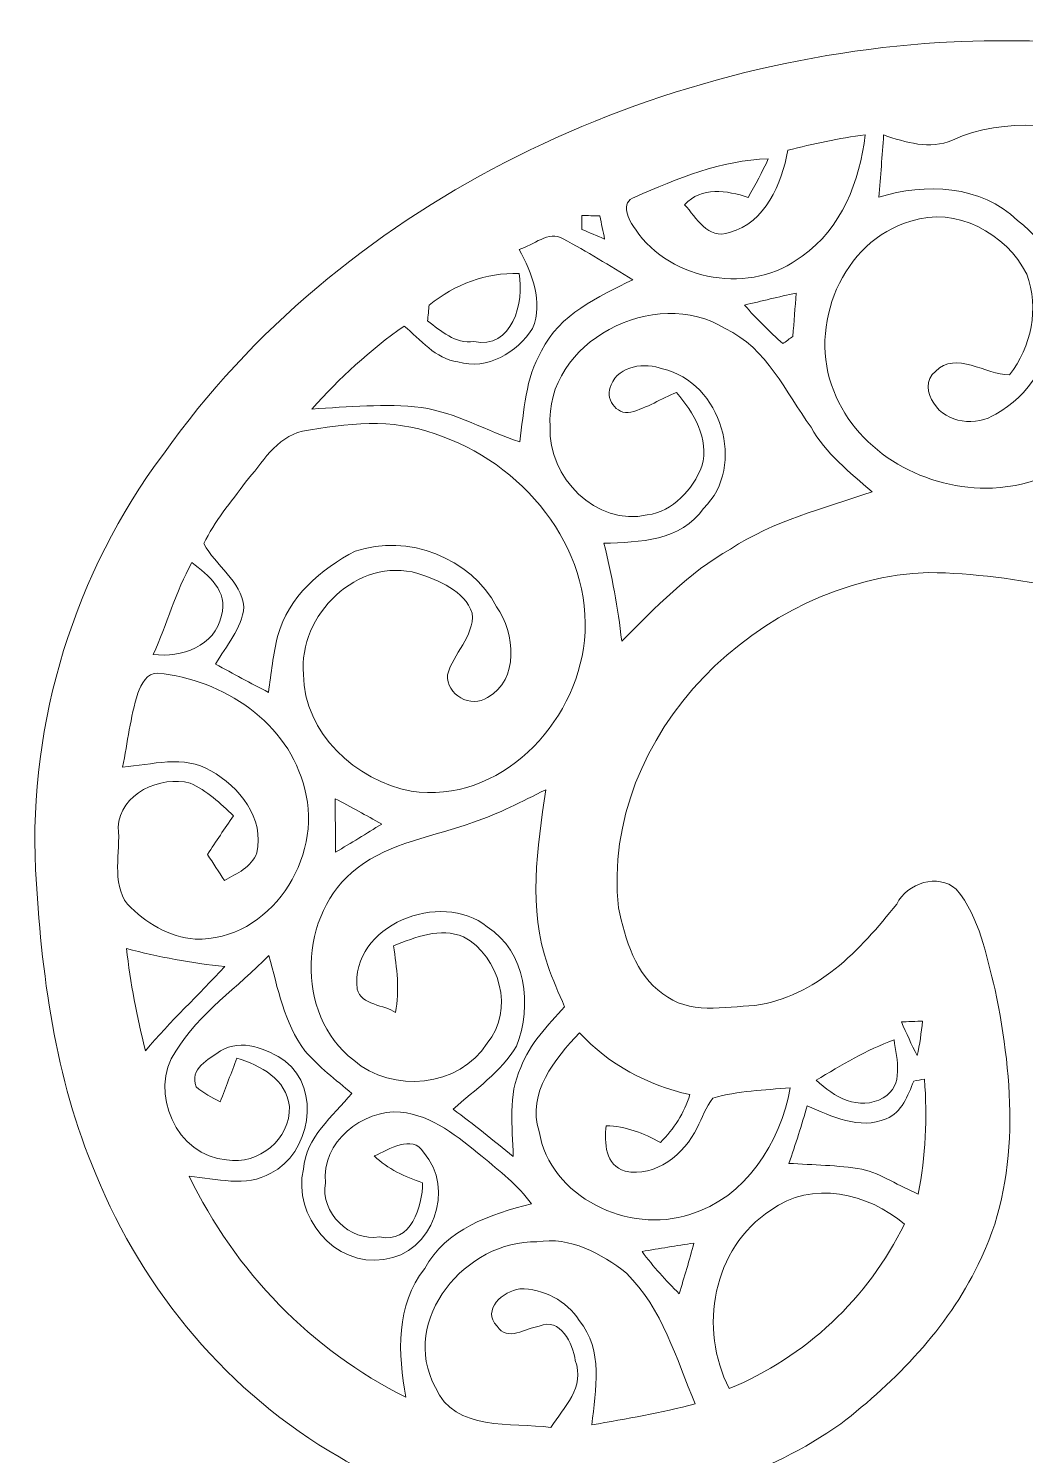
# Model space of a CAD drawing. Header units: centimetres. Extents: x -16.2 to 16.3, y -12.2 to 12.2.
# Drawn here: x -16.21 to -8.39, y 1.02 to 12.21 of the extents above; entities that cross this region are included whole.
import ezdxf

# ---------------------------------------------------------------- set-up
doc = ezdxf.new("R2010")
doc.units = ezdxf.units.CM
doc.header["$MEASUREMENT"] = 0
doc.layers.add('Layer 1', color=7, linetype='Continuous')

msp = doc.modelspace()

# ---------------------------------------------------------------- linework, layer by layer
at = {"layer": 'Layer 1', "color": 251, "lineweight": 9}
for points, knots in [([(-9.06954, 12.09883), (-7.18008, 12.20854), (-5.23027, 11.69878), (-3.72391, 10.52932), (-3.72391, 10.52932), (-2.61266, 9.69359), (-1.8115, 8.49062), (-1.34513, 7.18992), (-1.34513, 7.18992), (-1.04492, 6.40252), (-0.92109, 5.56362), (-0.84948, 4.72788), (-0.84948, 4.72788), (-0.77222, 3.63286), (-0.87982, 2.50996), (-1.27599, 1.47985), (-1.27599, 1.47985), (-1.75612, 0.29664), (-2.53646, -0.74829), (-3.4498, -1.63271), (-3.4498, -1.63271), (-4.95228, -3.09991), (-6.82624, -4.09756), (-8.44126, -5.42577), (-8.44126, -5.42577), (-9.22971, -6.08194), (-10.07744, -6.74163), (-10.54205, -7.68108), (-10.54205, -7.68108), (-10.36072, -7.79714), (-10.12083, -7.75869), (-9.91834, -7.79926), (-9.91834, -7.79926), (-8.32801, -7.89239), (-6.73346, -7.95519), (-5.14031, -7.90862), (-5.14031, -7.90862), (-4.59069, -7.85182), (-3.98461, -7.73999), (-3.59621, -7.30855), (-3.59621, -7.30855), (-3.29987, -6.99352), (-3.24978, -6.54267), (-3.12983, -6.14579), (-3.12983, -6.14579), (-3.0688, -5.95706), (-2.83844, -5.90379), (-2.67052, -5.98598), (-2.67052, -5.98598), (-2.12971, -6.2488), (-1.627, -6.59523), (-1.19696, -7.0168), (-1.19696, -7.0168), (-0.89252, -7.35723), (-0.72001, -7.80208), (-0.67203, -8.25364), (-0.67203, -8.25364), (-0.56867, -8.96765), (-0.64205, -9.73777), (-1.04104, -10.35584), (-1.04104, -10.35584), (-1.45978, -11.0494), (-2.20697, -11.45439), (-2.96191, -11.67982), (-2.96191, -11.67982), (-3.99485, -11.95004), (-5.07364, -11.94828), (-6.13338, -11.91935), (-6.13338, -11.91935), (-6.5539, -11.9063), (-6.97546, -11.92182), (-7.39386, -11.87984), (-7.39386, -11.87984), (-8.94573, -11.73344), (-10.50642, -11.70522), (-12.06358, -11.75143), (-12.06358, -11.75143), (-13.17589, -11.77718), (-14.2882, -11.83116), (-15.4005, -11.79623), (-15.4005, -11.79623), (-15.55326, -11.78741), (-15.68096, -11.69005), (-15.78256, -11.58351), (-15.78256, -11.58351), (-16.04431, -11.3348), (-16.11946, -10.95451), (-16.12617, -10.60702), (-16.12617, -10.60702), (-16.10782, -9.78222), (-15.98541, -8.9532), (-15.7046, -8.17532), (-15.7046, -8.17532), (-15.37369, -7.28809), (-14.83288, -6.49504), (-14.24375, -5.76091), (-14.24375, -5.76091), (-13.13708, -4.4387), (-11.77995, -3.35603), (-10.38718, -2.35167), (-10.38718, -2.35167), (-9.63611, -1.80557), (-8.91539, -1.21854), (-8.2317, -0.5906), (-8.2317, -0.5906), (-7.48805, 0.04652), (-6.85058, 0.8004), (-6.30836, 1.61391), (-6.30836, 1.61391), (-5.66454, 2.54455), (-5.35339, 3.68754), (-5.37632, 4.81466), (-5.37632, 4.81466), (-5.34916, 5.25529), (-5.44829, 5.69979), (-5.66348, 6.08502), (-5.66348, 6.08502), (-5.96299, 6.69992), (-6.51756, 7.14653), (-7.1134, 7.45768), (-7.1134, 7.45768), (-7.74311, 7.77624), (-8.44796, 7.9297), (-9.1514, 7.94346), (-9.1514, 7.94346), (-10.47079, 7.89583), (-11.72668, 6.67769), (-11.58556, 5.31244), (-11.58556, 5.31244), (-11.52912, 5.06901), (-11.45574, 4.78926), (-11.23631, 4.64039), (-11.23631, 4.64039), (-11.03523, 4.47458), (-10.75301, 4.53667), (-10.51594, 4.54867), (-10.51594, 4.54867), (-10.0351, 4.61287), (-9.68621, 4.98258), (-9.40187, 5.34349), (-9.40187, 5.34349), (-9.31685, 5.50717), (-9.08049, 5.58796), (-8.93444, 5.45955), (-8.93444, 5.45955), (-8.74853, 5.23729), (-8.69878, 4.94307), (-8.62998, 4.67038), (-8.62998, 4.67038), (-8.48288, 3.96411), (-8.42609, 3.17813), (-8.76299, 2.51561), (-8.76299, 2.51561), (-9.0057, 2.01466), (-9.4054, 1.60544), (-9.84108, 1.26678), (-9.84108, 1.26678), (-10.4094, 0.86567), (-11.09873, 0.65894), (-11.787, 0.59897), (-11.787, 0.59897), (-12.46786, 0.54429), (-13.18506, 0.65012), (-13.77631, 1.00784), (-13.77631, 1.00784), (-14.64097, 1.50172), (-15.31019, 2.30676), (-15.6859, 3.22504), (-15.6859, 3.22504), (-16.00799, 3.97858), (-16.11417, 4.80302), (-16.15861, 5.61512), (-16.15861, 5.61512), (-16.21401, 6.77294), (-15.851, 7.94522), (-15.15532, 8.87232), (-15.15532, 8.87232), (-13.77208, 10.82001), (-11.42293, 11.94502), (-9.06954, 12.09883), (-9.06954, 12.09883), (-9.06954, 12.09883), (-9.06954, 12.09883), (-9.06954, 12.09883)], [0, 0, 0, 0, 0.0212766, 0.0212766, 0.0212766, 0.0212766, 0.04255319, 0.04255319, 0.04255319, 0.04255319, 0.06382979, 0.06382979, 0.06382979, 0.06382979, 0.08510638, 0.08510638, 0.08510638, 0.08510638, 0.10638298, 0.10638298, 0.10638298, 0.10638298, 0.12765957, 0.12765957, 0.12765957, 0.12765957, 0.14893617, 0.14893617, 0.14893617, 0.14893617, 0.17021277, 0.17021277, 0.17021277, 0.17021277, 0.19148936, 0.19148936, 0.19148936, 0.19148936, 0.21276596, 0.21276596, 0.21276596, 0.21276596, 0.23404255, 0.23404255, 0.23404255, 0.23404255, 0.25531915, 0.25531915, 0.25531915, 0.25531915, 0.27659574, 0.27659574, 0.27659574, 0.27659574, 0.29787234, 0.29787234, 0.29787234, 0.29787234, 0.31914894, 0.31914894, 0.31914894, 0.31914894, 0.34042553, 0.34042553, 0.34042553, 0.34042553, 0.36170213, 0.36170213, 0.36170213, 0.36170213, 0.38297872, 0.38297872, 0.38297872, 0.38297872, 0.40425532, 0.40425532, 0.40425532, 0.40425532, 0.42553191, 0.42553191, 0.42553191, 0.42553191, 0.44680851, 0.44680851, 0.44680851, 0.44680851, 0.46808511, 0.46808511, 0.46808511, 0.46808511, 0.4893617, 0.4893617, 0.4893617, 0.4893617, 0.5106383, 0.5106383, 0.5106383, 0.5106383, 0.53191489, 0.53191489, 0.53191489, 0.53191489, 0.55319149, 0.55319149, 0.55319149, 0.55319149, 0.57446809, 0.57446809, 0.57446809, 0.57446809, 0.59574468, 0.59574468, 0.59574468, 0.59574468, 0.61702128, 0.61702128, 0.61702128, 0.61702128, 0.63829787, 0.63829787, 0.63829787, 0.63829787, 0.65957447, 0.65957447, 0.65957447, 0.65957447, 0.68085106, 0.68085106, 0.68085106, 0.68085106, 0.70212766, 0.70212766, 0.70212766, 0.70212766, 0.72340426, 0.72340426, 0.72340426, 0.72340426, 0.74468085, 0.74468085, 0.74468085, 0.74468085, 0.76595745, 0.76595745, 0.76595745, 0.76595745, 0.78723404, 0.78723404, 0.78723404, 0.78723404, 0.80851064, 0.80851064, 0.80851064, 0.80851064, 0.82978723, 0.82978723, 0.82978723, 0.82978723, 0.85106383, 0.85106383, 0.85106383, 0.85106383, 0.87234043, 0.87234043, 0.87234043, 0.87234043, 0.89361702, 0.89361702, 0.89361702, 0.89361702, 0.91489362, 0.91489362, 0.91489362, 0.91489362, 0.93617021, 0.93617021, 0.93617021, 0.93617021, 0.95744681, 0.95744681, 0.95744681, 0.95744681, 1, 1, 1, 1]), ([(-8.96513, 11.3333), (-9.14081, 11.2571), (-9.33343, 11.31531), (-9.50418, 11.37422), (-9.50418, 11.37422), (-9.51582, 11.21124), (-9.52852, 11.04861), (-9.54157, 10.88562), (-9.54157, 10.88562), (-9.17891, 11.00063), (-8.73794, 10.98052), (-8.45289, 10.70324), (-8.45289, 10.70324), (-7.9389, 10.33423), (-8.10259, 9.4664), (-8.62505, 9.18523), (-8.62505, 9.18523), (-8.77604, 9.08787), (-9.01205, 9.1108), (-9.11048, 9.2706), (-9.11048, 9.2706), (-9.16551, 9.34398), (-9.17891, 9.45864), (-9.09812, 9.51966), (-9.09812, 9.51966), (-8.93691, 9.68583), (-8.70161, 9.49145), (-8.51746, 9.49286), (-8.51746, 9.49286), (-8.34424, 9.71475), (-8.28214, 10.01215), (-8.38093, 10.28273), (-8.38093, 10.28273), (-8.5418, 10.60023), (-8.93867, 10.82177), (-9.29039, 10.69689), (-9.29039, 10.69689), (-9.82838, 10.54837), (-10.10496, 9.86821), (-9.8947, 9.36655), (-9.8947, 9.36655), (-9.70561, 8.87514), (-9.16375, 8.58375), (-8.65045, 8.60527), (-8.65045, 8.60527), (-7.99958, 8.63278), (-7.47429, 9.17783), (-7.31519, 9.78531), (-7.31519, 9.78531), (-7.13915, 10.33282), (-7.33495, 10.91596), (-7.63128, 11.38375), (-7.63128, 11.38375), (-8.07048, 11.4289), (-8.54885, 11.52909), (-8.96513, 11.3333), (-8.96513, 11.3333), (-8.96513, 11.3333), (-8.96513, 11.3333), (-8.96513, 11.3333)], [0, 0, 0, 0, 0.0625, 0.0625, 0.0625, 0.0625, 0.125, 0.125, 0.125, 0.125, 0.1875, 0.1875, 0.1875, 0.1875, 0.25, 0.25, 0.25, 0.25, 0.3125, 0.3125, 0.3125, 0.3125, 0.375, 0.375, 0.375, 0.375, 0.4375, 0.4375, 0.4375, 0.4375, 0.5, 0.5, 0.5, 0.5, 0.5625, 0.5625, 0.5625, 0.5625, 0.625, 0.625, 0.625, 0.625, 0.6875, 0.6875, 0.6875, 0.6875, 0.75, 0.75, 0.75, 0.75, 0.8125, 0.8125, 0.8125, 0.8125, 0.875, 0.875, 0.875, 0.875, 1, 1, 1, 1]), ([(-10.25629, 11.25392), (-10.30251, 10.99075), (-10.43128, 10.68772), (-10.71315, 10.60905), (-10.71315, 10.60905), (-10.88953, 10.55048), (-10.97067, 10.72546), (-11.06628, 10.82671), (-11.06628, 10.82671), (-10.93116, 10.97417), (-10.73608, 10.93783), (-10.56639, 10.88492), (-10.56639, 10.88492), (-10.5103, 10.98405), (-10.45668, 11.08424), (-10.40905, 11.18725), (-10.40905, 11.18725), (-10.77665, 11.17631), (-11.12413, 11.03238), (-11.4561, 10.88739), (-11.4561, 10.88739), (-11.57428, 10.84752), (-11.50725, 10.70359), (-11.45221, 10.63409), (-11.45221, 10.63409), (-11.17035, 10.22028), (-10.54064, 10.11692), (-10.14482, 10.42419), (-10.14482, 10.42419), (-9.83543, 10.63833), (-9.69044, 11.01368), (-9.64917, 11.37493), (-9.64917, 11.37493), (-9.85412, 11.34812), (-10.05663, 11.30578), (-10.25629, 11.25392), (-10.25629, 11.25392), (-10.25629, 11.25392), (-10.25629, 11.25392), (-10.25629, 11.25392)], [0, 0, 0, 0, 0.09090909, 0.09090909, 0.09090909, 0.09090909, 0.18181818, 0.18181818, 0.18181818, 0.18181818, 0.27272727, 0.27272727, 0.27272727, 0.27272727, 0.36363636, 0.36363636, 0.36363636, 0.36363636, 0.45454545, 0.45454545, 0.45454545, 0.45454545, 0.54545455, 0.54545455, 0.54545455, 0.54545455, 0.63636364, 0.63636364, 0.63636364, 0.63636364, 0.72727273, 0.72727273, 0.72727273, 0.72727273, 0.81818182, 0.81818182, 0.81818182, 0.81818182, 1, 1, 1, 1]), ([(-11.87343, 10.74204), (-11.87308, 10.71523), (-11.87237, 10.6609), (-11.87202, 10.63374), (-11.87202, 10.63374), (-11.81275, 10.60799), (-11.75349, 10.58294), (-11.69387, 10.55789), (-11.69387, 10.55789), (-11.70586, 10.61857), (-11.71856, 10.6789), (-11.73126, 10.73957), (-11.73126, 10.73957), (-11.77889, 10.74063), (-11.82616, 10.74134), (-11.87343, 10.74204), (-11.87343, 10.74204), (-11.87343, 10.74204), (-11.87343, 10.74204), (-11.87343, 10.74204)], [0, 0, 0, 0, 0.16666667, 0.16666667, 0.16666667, 0.16666667, 0.33333333, 0.33333333, 0.33333333, 0.33333333, 0.5, 0.5, 0.5, 0.5, 0.66666667, 0.66666667, 0.66666667, 0.66666667, 1, 1, 1, 1]), ([(-12.36379, 10.47675), (-12.2636, 10.29119), (-12.17294, 10.06611), (-12.25866, 9.85763), (-12.25866, 9.85763), (-12.38002, 9.66748), (-12.61391, 9.52743), (-12.84533, 9.59375), (-12.84533, 9.59375), (-13.02172, 9.6188), (-13.13743, 9.77085), (-13.26761, 9.87561), (-13.26761, 9.87561), (-13.5329, 9.68794), (-13.7742, 9.4671), (-13.9908, 9.22475), (-13.9908, 9.22475), (-13.7047, 9.24273), (-13.41683, 9.26919), (-13.13038, 9.23745), (-13.13038, 9.23745), (-12.85803, 9.19547), (-12.6185, 9.05152), (-12.35921, 8.96792), (-12.35921, 8.96792), (-12.32605, 9.21028), (-12.31581, 9.46569), (-12.18811, 9.68159), (-12.18811, 9.68159), (-12.04982, 9.96628), (-11.74361, 10.10562), (-11.47232, 10.23897), (-11.47232, 10.23897), (-11.65259, 10.3494), (-11.83286, 10.45982), (-12.01913, 10.5593), (-12.01913, 10.5593), (-12.13343, 10.63162), (-12.25231, 10.50462), (-12.36379, 10.47675), (-12.36379, 10.47675), (-12.36379, 10.47675), (-12.36379, 10.47675), (-12.36379, 10.47675)], [0, 0, 0, 0, 0.08333333, 0.08333333, 0.08333333, 0.08333333, 0.16666667, 0.16666667, 0.16666667, 0.16666667, 0.25, 0.25, 0.25, 0.25, 0.33333333, 0.33333333, 0.33333333, 0.33333333, 0.41666667, 0.41666667, 0.41666667, 0.41666667, 0.5, 0.5, 0.5, 0.5, 0.58333333, 0.58333333, 0.58333333, 0.58333333, 0.66666667, 0.66666667, 0.66666667, 0.66666667, 0.75, 0.75, 0.75, 0.75, 0.83333333, 0.83333333, 0.83333333, 0.83333333, 1, 1, 1, 1]), ([(-13.07041, 10.04002), (-13.07358, 10.00932), (-13.07993, 9.94759), (-13.08311, 9.91654), (-13.08311, 9.91654), (-12.97445, 9.83823), (-12.86897, 9.73239), (-12.71904, 9.75462), (-12.71904, 9.75462), (-12.42165, 9.68653), (-12.31934, 10.06611), (-12.3652, 10.28767), (-12.3652, 10.28767), (-12.62626, 10.29401), (-12.86685, 10.20406), (-13.07041, 10.04002), (-13.07041, 10.04002), (-13.07041, 10.04002), (-13.07041, 10.04002), (-13.07041, 10.04002)], [0, 0, 0, 0, 0.16666667, 0.16666667, 0.16666667, 0.16666667, 0.33333333, 0.33333333, 0.33333333, 0.33333333, 0.5, 0.5, 0.5, 0.5, 0.66666667, 0.66666667, 0.66666667, 0.66666667, 1, 1, 1, 1]), ([(-12.12073, 9.08434), (-12.1419, 8.69311), (-11.75807, 8.30082), (-11.35873, 8.39466), (-11.35873, 8.39466), (-11.15694, 8.42182), (-11.00136, 8.59539), (-10.93046, 8.77637), (-10.93046, 8.77637), (-10.86978, 8.99509), (-10.99678, 9.1951), (-11.12836, 9.35492), (-11.12836, 9.35492), (-11.24937, 9.30659), (-11.36155, 9.23392), (-11.4882, 9.1997), (-11.4882, 9.1997), (-11.6025, 9.17253), (-11.69916, 9.3147), (-11.64166, 9.41418), (-11.64166, 9.41418), (-11.58168, 9.56835), (-11.37531, 9.59093), (-11.23843, 9.54012), (-11.23843, 9.54012), (-10.78194, 9.435), (-10.5745, 8.77848), (-10.9174, 8.44581), (-10.9174, 8.44581), (-11.09309, 8.19111), (-11.42117, 8.1791), (-11.69916, 8.17312), (-11.69916, 8.17312), (-11.63778, 7.92017), (-11.58698, 7.66512), (-11.55981, 7.40582), (-11.55981, 7.40582), (-11.29417, 7.66688), (-11.03558, 7.9431), (-10.70644, 8.12655), (-10.70644, 8.12655), (-10.36883, 8.34774), (-9.97372, 8.44721), (-9.59555, 8.57563), (-9.59555, 8.57563), (-9.77088, 8.72874), (-9.9582, 8.87585), (-10.07391, 9.08258), (-10.07391, 9.08258), (-10.27429, 9.35844), (-10.41963, 9.70241), (-10.74701, 9.85515), (-10.74701, 9.85515), (-11.29241, 10.19841), (-12.16941, 9.75462), (-12.12073, 9.08434), (-12.12073, 9.08434), (-12.12073, 9.08434), (-12.12073, 9.08434), (-12.12073, 9.08434)], [0, 0, 0, 0, 0.0625, 0.0625, 0.0625, 0.0625, 0.125, 0.125, 0.125, 0.125, 0.1875, 0.1875, 0.1875, 0.1875, 0.25, 0.25, 0.25, 0.25, 0.3125, 0.3125, 0.3125, 0.3125, 0.375, 0.375, 0.375, 0.375, 0.4375, 0.4375, 0.4375, 0.4375, 0.5, 0.5, 0.5, 0.5, 0.5625, 0.5625, 0.5625, 0.5625, 0.625, 0.625, 0.625, 0.625, 0.6875, 0.6875, 0.6875, 0.6875, 0.75, 0.75, 0.75, 0.75, 0.8125, 0.8125, 0.8125, 0.8125, 0.875, 0.875, 0.875, 0.875, 1, 1, 1, 1]), ([(-10.59602, 10.04037), (-10.50324, 9.93206), (-10.39917, 9.83399), (-10.29439, 9.73768), (-10.29439, 9.73768), (-10.275, 9.7518), (-10.23583, 9.78036), (-10.21643, 9.79483), (-10.21643, 9.79483), (-10.20796, 9.90808), (-10.19844, 10.02132), (-10.19102, 10.13456), (-10.19102, 10.13456), (-10.3265, 10.10492), (-10.46126, 10.07106), (-10.59602, 10.04037), (-10.59602, 10.04037), (-10.59602, 10.04037), (-10.59602, 10.04037), (-10.59602, 10.04037)], [0, 0, 0, 0, 0.16666667, 0.16666667, 0.16666667, 0.16666667, 0.33333333, 0.33333333, 0.33333333, 0.33333333, 0.5, 0.5, 0.5, 0.5, 0.66666667, 0.66666667, 0.66666667, 0.66666667, 1, 1, 1, 1]), ([(-14.06489, 9.05082), (-14.27267, 9.00426), (-14.38168, 8.79788), (-14.5108, 8.65113), (-14.5108, 8.65113), (-14.62475, 8.49484), (-14.75598, 8.34562), (-14.83888, 8.16923), (-14.83888, 8.16923), (-14.7454, 7.99708), (-14.54643, 7.87855), (-14.52385, 7.67288), (-14.52385, 7.67288), (-14.54008, 7.50107), (-14.66426, 7.36878), (-14.7461, 7.2245), (-14.7461, 7.2245), (-14.60852, 7.15006), (-14.47164, 7.07457), (-14.33229, 7.0033), (-14.33229, 7.0033), (-14.30795, 7.15182), (-14.29631, 7.30317), (-14.25786, 7.44851), (-14.25786, 7.44851), (-14.17566, 7.74943), (-13.91778, 7.97238), (-13.65037, 8.10997), (-13.65037, 8.10997), (-13.24186, 8.25073), (-12.74303, 8.05917), (-12.54089, 7.67393), (-12.54089, 7.67393), (-12.39625, 7.46932), (-12.36203, 7.09855), (-12.61215, 6.96379), (-12.61215, 6.96379), (-12.7388, 6.87419), (-12.94129, 6.98531), (-12.92541, 7.14089), (-12.92541, 7.14089), (-12.88343, 7.31199), (-12.71728, 7.43405), (-12.73174, 7.62419), (-12.73174, 7.62419), (-12.79524, 7.8034), (-12.99456, 7.8789), (-13.1586, 7.93605), (-13.1586, 7.93605), (-13.63168, 8.07187), (-14.09946, 7.60832), (-14.05607, 7.14406), (-14.05607, 7.14406), (-14.05466, 6.68404), (-13.64367, 6.3108), (-13.21258, 6.2279), (-13.21258, 6.2279), (-12.5176, 6.12489), (-11.91753, 6.75283), (-11.85226, 7.4097), (-11.85226, 7.4097), (-11.77924, 8.14489), (-12.34792, 8.81447), (-13.02455, 9.02966), (-13.02455, 9.02966), (-13.35757, 9.15384), (-13.7234, 9.11433), (-14.06489, 9.05082), (-14.06489, 9.05082), (-14.06489, 9.05082), (-14.06489, 9.05082), (-14.06489, 9.05082)], [0, 0, 0, 0, 0.05263158, 0.05263158, 0.05263158, 0.05263158, 0.10526316, 0.10526316, 0.10526316, 0.10526316, 0.15789474, 0.15789474, 0.15789474, 0.15789474, 0.21052632, 0.21052632, 0.21052632, 0.21052632, 0.26315789, 0.26315789, 0.26315789, 0.26315789, 0.31578947, 0.31578947, 0.31578947, 0.31578947, 0.36842105, 0.36842105, 0.36842105, 0.36842105, 0.42105263, 0.42105263, 0.42105263, 0.42105263, 0.47368421, 0.47368421, 0.47368421, 0.47368421, 0.52631579, 0.52631579, 0.52631579, 0.52631579, 0.57894737, 0.57894737, 0.57894737, 0.57894737, 0.63157895, 0.63157895, 0.63157895, 0.63157895, 0.68421053, 0.68421053, 0.68421053, 0.68421053, 0.73684211, 0.73684211, 0.73684211, 0.73684211, 0.78947368, 0.78947368, 0.78947368, 0.78947368, 0.84210526, 0.84210526, 0.84210526, 0.84210526, 0.89473684, 0.89473684, 0.89473684, 0.89473684, 1, 1, 1, 1]), ([(-14.93131, 8.02036), (-15.06148, 7.79317), (-15.1271, 7.53776), (-15.2354, 7.30034), (-15.2354, 7.30034), (-15.01421, 7.27212), (-14.75033, 7.3642), (-14.70059, 7.60585), (-14.70059, 7.60585), (-14.64274, 7.79847), (-14.80431, 7.91947), (-14.93131, 8.02036), (-14.93131, 8.02036), (-14.93131, 8.02036), (-14.93131, 8.02036), (-14.93131, 8.02036)], [0, 0, 0, 0, 0.2, 0.2, 0.2, 0.2, 0.4, 0.4, 0.4, 0.4, 0.6, 0.6, 0.6, 0.6, 1, 1, 1, 1]), ([(-15.35535, 6.9966), (-15.41638, 6.80822), (-15.43613, 6.60996), (-15.47529, 6.41628), (-15.47529, 6.41628), (-15.25057, 6.43604), (-14.99163, 6.51506), (-14.78314, 6.38877), (-14.78314, 6.38877), (-14.56125, 6.26353), (-14.35946, 6.01482), (-14.4226, 5.74495), (-14.4226, 5.74495), (-14.46317, 5.63206), (-14.57994, 5.58232), (-14.67696, 5.52834), (-14.67696, 5.52834), (-14.72141, 5.59643), (-14.7655, 5.66416), (-14.80925, 5.7326), (-14.80925, 5.7326), (-14.74328, 5.83455), (-14.67519, 5.93509), (-14.6057, 6.03458), (-14.6057, 6.03458), (-14.70871, 6.1323), (-14.81525, 6.2339), (-14.94648, 6.29175), (-14.94648, 6.29175), (-15.17508, 6.35243), (-15.50316, 6.20991), (-15.50986, 5.94532), (-15.50986, 5.94532), (-15.49011, 5.75165), (-15.56596, 5.51), (-15.4386, 5.34137), (-15.4386, 5.34137), (-15.29679, 5.19989), (-15.11087, 5.08242), (-14.90626, 5.06866), (-14.90626, 5.06866), (-14.32171, 5.04927), (-13.89661, 5.70438), (-14.0469, 6.24483), (-14.0469, 6.24483), (-14.17037, 6.76659), (-14.68825, 7.10208), (-15.19836, 7.15465), (-15.19836, 7.15465), (-15.28656, 7.15853), (-15.32889, 7.0661), (-15.35535, 6.9966), (-15.35535, 6.9966), (-15.35535, 6.9966), (-15.35535, 6.9966), (-15.35535, 6.9966)], [0, 0, 0, 0, 0.06666667, 0.06666667, 0.06666667, 0.06666667, 0.13333333, 0.13333333, 0.13333333, 0.13333333, 0.2, 0.2, 0.2, 0.2, 0.26666667, 0.26666667, 0.26666667, 0.26666667, 0.33333333, 0.33333333, 0.33333333, 0.33333333, 0.4, 0.4, 0.4, 0.4, 0.46666667, 0.46666667, 0.46666667, 0.46666667, 0.53333333, 0.53333333, 0.53333333, 0.53333333, 0.6, 0.6, 0.6, 0.6, 0.66666667, 0.66666667, 0.66666667, 0.66666667, 0.73333333, 0.73333333, 0.73333333, 0.73333333, 0.8, 0.8, 0.8, 0.8, 0.86666667, 0.86666667, 0.86666667, 0.86666667, 1, 1, 1, 1]), ([(-12.72186, 5.98625), (-13.02878, 5.87054), (-13.36886, 5.83067), (-13.63626, 5.62465), (-13.63626, 5.62465), (-14.09628, 5.27258), (-14.13015, 4.48058), (-13.66272, 4.11863), (-13.66272, 4.11863), (-13.36251, 3.85687), (-12.83122, 3.90802), (-12.61532, 4.25127), (-12.61532, 4.25127), (-12.39978, 4.50704), (-12.51513, 4.93602), (-12.80159, 5.08524), (-12.80159, 5.08524), (-12.98327, 5.16532), (-13.17871, 5.08277), (-13.35051, 5.01539), (-13.35051, 5.01539), (-13.32405, 4.84324), (-13.30042, 4.66649), (-13.3357, 4.49363), (-13.3357, 4.49363), (-13.41401, 4.55078), (-13.60698, 4.55219), (-13.6352, 4.67637), (-13.6352, 4.67637), (-13.69165, 5.17873), (-12.97763, 5.45884), (-12.61532, 5.16532), (-12.61532, 5.16532), (-12.31017, 4.97024), (-12.25937, 4.54655), (-12.38425, 4.2294), (-12.38425, 4.2294), (-12.50878, 4.0255), (-12.70705, 3.89003), (-12.88238, 3.73446), (-12.88238, 3.73446), (-12.72116, 3.61627), (-12.56629, 3.48963), (-12.41071, 3.36369), (-12.41071, 3.36369), (-12.41459, 3.59793), (-12.45657, 3.84311), (-12.35039, 4.06183), (-12.35039, 4.06183), (-12.2823, 4.24986), (-12.13872, 4.39239), (-12.00855, 4.53773), (-12.00855, 4.53773), (-12.05264, 4.64568), (-12.10274, 4.75151), (-12.13907, 4.86264), (-12.13907, 4.86264), (-12.29782, 5.30609), (-12.22127, 5.7841), (-12.15601, 6.23919), (-12.15601, 6.23919), (-12.34227, 6.14923), (-12.52395, 6.04939), (-12.72186, 5.98625), (-12.72186, 5.98625), (-12.72186, 5.98625), (-12.72186, 5.98625), (-12.72186, 5.98625)], [0, 0, 0, 0, 0.05555556, 0.05555556, 0.05555556, 0.05555556, 0.11111111, 0.11111111, 0.11111111, 0.11111111, 0.16666667, 0.16666667, 0.16666667, 0.16666667, 0.22222222, 0.22222222, 0.22222222, 0.22222222, 0.27777778, 0.27777778, 0.27777778, 0.27777778, 0.33333333, 0.33333333, 0.33333333, 0.33333333, 0.38888889, 0.38888889, 0.38888889, 0.38888889, 0.44444444, 0.44444444, 0.44444444, 0.44444444, 0.5, 0.5, 0.5, 0.5, 0.55555556, 0.55555556, 0.55555556, 0.55555556, 0.61111111, 0.61111111, 0.61111111, 0.61111111, 0.66666667, 0.66666667, 0.66666667, 0.66666667, 0.72222222, 0.72222222, 0.72222222, 0.72222222, 0.77777778, 0.77777778, 0.77777778, 0.77777778, 0.83333333, 0.83333333, 0.83333333, 0.83333333, 0.88888889, 0.88888889, 0.88888889, 0.88888889, 1, 1, 1, 1]), ([(-13.80771, 6.16934), (-13.80701, 6.06456), (-13.8056, 5.85537), (-13.80489, 5.75094), (-13.80489, 5.75094), (-13.68248, 5.82115), (-13.56288, 5.89629), (-13.44294, 5.97072), (-13.44294, 5.97072), (-13.5643, 6.0381), (-13.68459, 6.10548), (-13.80771, 6.16934), (-13.80771, 6.16934), (-13.80771, 6.16934), (-13.80771, 6.16934), (-13.80771, 6.16934)], [0, 0, 0, 0, 0.2, 0.2, 0.2, 0.2, 0.4, 0.4, 0.4, 0.4, 0.6, 0.6, 0.6, 0.6, 1, 1, 1, 1]), ([(-15.44601, 4.99564), (-15.41426, 4.72506), (-15.36381, 4.4566), (-15.29608, 4.19236), (-15.29608, 4.19236), (-15.101, 4.42414), (-14.87945, 4.63157), (-14.67343, 4.85311), (-14.67343, 4.85311), (-14.93448, 4.88063), (-15.19307, 4.9265), (-15.44601, 4.99564), (-15.44601, 4.99564), (-15.44601, 4.99564), (-15.44601, 4.99564), (-15.44601, 4.99564)], [0, 0, 0, 0, 0.2, 0.2, 0.2, 0.2, 0.4, 0.4, 0.4, 0.4, 0.6, 0.6, 0.6, 0.6, 1, 1, 1, 1]), ([(-15.0576, 4.19025), (-15.27915, 3.87169), (-15.04878, 3.36051), (-14.65967, 3.33758), (-14.65967, 3.33758), (-14.4092, 3.29419), (-14.15696, 3.50127), (-14.16649, 3.75527), (-14.16649, 3.75527), (-14.18977, 3.97082), (-14.39544, 4.07806), (-14.57888, 4.13451), (-14.57888, 4.13451), (-14.62263, 4.02091), (-14.66496, 3.90661), (-14.70941, 3.79302), (-14.70941, 3.79302), (-14.77468, 3.82829), (-14.84382, 3.85969), (-14.89815, 3.91084), (-14.89815, 3.91084), (-14.95459, 4.04913), (-14.80149, 4.1271), (-14.70659, 4.19166), (-14.70659, 4.19166), (-14.5429, 4.29008), (-14.34182, 4.21106), (-14.2, 4.11016), (-14.2, 4.11016), (-13.91531, 3.89215), (-14.00245, 3.38591), (-14.31289, 3.23281), (-14.31289, 3.23281), (-14.50621, 3.12062), (-14.74187, 3.18941), (-14.95248, 3.20952), (-14.95248, 3.20952), (-14.59617, 2.46551), (-13.99363, 1.84357), (-13.25315, 1.47633), (-13.25315, 1.47633), (-13.31523, 1.81605), (-13.33428, 2.20058), (-13.10498, 2.48456), (-13.10498, 2.48456), (-12.94094, 2.7943), (-12.5864, 2.91354), (-12.26819, 2.99221), (-12.26819, 2.99221), (-12.37332, 3.13861), (-12.5176, 3.24939), (-12.65448, 3.36333), (-12.65448, 3.36333), (-12.84322, 3.51503), (-13.04289, 3.68683), (-13.29442, 3.71223), (-13.29442, 3.71223), (-13.59428, 3.7341), (-13.91884, 3.47446), (-13.88391, 3.15661), (-13.88391, 3.15661), (-13.92766, 2.92377), (-13.69094, 2.69306), (-13.46093, 2.73398), (-13.46093, 2.73398), (-13.21187, 2.67506), (-13.12191, 2.97246), (-13.12191, 3.15837), (-13.12191, 3.15837), (-13.25985, 3.20494), (-13.39567, 3.26456), (-13.50115, 3.36792), (-13.50115, 3.36792), (-13.38614, 3.41801), (-13.20411, 3.54078), (-13.1145, 3.39649), (-13.1145, 3.39649), (-12.86156, 3.11427), (-13.04148, 2.59993), (-13.4253, 2.55724), (-13.4253, 2.55724), (-13.81018, 2.49197), (-14.1432, 2.90155), (-14.05748, 3.2635), (-14.05748, 3.2635), (-14.03772, 3.51573), (-13.82641, 3.67907), (-13.67613, 3.85863), (-13.67613, 3.85863), (-13.80418, 3.96447), (-13.93648, 4.06713), (-14.04513, 4.19307), (-14.04513, 4.19307), (-14.20953, 4.41038), (-14.25786, 4.6845), (-14.32806, 4.9406), (-14.32806, 4.9406), (-14.57006, 4.69119), (-14.87345, 4.48975), (-15.0576, 4.19025), (-15.0576, 4.19025), (-15.0576, 4.19025), (-15.0576, 4.19025), (-15.0576, 4.19025)], [0, 0, 0, 0, 0.03703704, 0.03703704, 0.03703704, 0.03703704, 0.07407407, 0.07407407, 0.07407407, 0.07407407, 0.11111111, 0.11111111, 0.11111111, 0.11111111, 0.14814815, 0.14814815, 0.14814815, 0.14814815, 0.18518519, 0.18518519, 0.18518519, 0.18518519, 0.22222222, 0.22222222, 0.22222222, 0.22222222, 0.25925926, 0.25925926, 0.25925926, 0.25925926, 0.2962963, 0.2962963, 0.2962963, 0.2962963, 0.33333333, 0.33333333, 0.33333333, 0.33333333, 0.37037037, 0.37037037, 0.37037037, 0.37037037, 0.40740741, 0.40740741, 0.40740741, 0.40740741, 0.44444444, 0.44444444, 0.44444444, 0.44444444, 0.48148148, 0.48148148, 0.48148148, 0.48148148, 0.51851852, 0.51851852, 0.51851852, 0.51851852, 0.55555556, 0.55555556, 0.55555556, 0.55555556, 0.59259259, 0.59259259, 0.59259259, 0.59259259, 0.62962963, 0.62962963, 0.62962963, 0.62962963, 0.66666667, 0.66666667, 0.66666667, 0.66666667, 0.7037037, 0.7037037, 0.7037037, 0.7037037, 0.74074074, 0.74074074, 0.74074074, 0.74074074, 0.77777778, 0.77777778, 0.77777778, 0.77777778, 0.81481481, 0.81481481, 0.81481481, 0.81481481, 0.85185185, 0.85185185, 0.85185185, 0.85185185, 0.88888889, 0.88888889, 0.88888889, 0.88888889, 0.92592593, 0.92592593, 0.92592593, 0.92592593, 1, 1, 1, 1]), ([(-9.36518, 4.41955), (-9.32531, 4.33065), (-9.28651, 4.24104), (-9.24099, 4.15461), (-9.24099, 4.15461), (-9.2209, 4.24388), (-9.2089, 4.33418), (-9.19937, 4.42519), (-9.19937, 4.42519), (-9.24065, 4.42378), (-9.32355, 4.42096), (-9.36518, 4.41955), (-9.36518, 4.41955), (-9.36518, 4.41955), (-9.36518, 4.41955), (-9.36518, 4.41955)], [0, 0, 0, 0, 0.2, 0.2, 0.2, 0.2, 0.4, 0.4, 0.4, 0.4, 0.6, 0.6, 0.6, 0.6, 1, 1, 1, 1]), ([(-12.20681, 3.56018), (-12.12531, 3.04513), (-11.50019, 2.74985), (-11.02571, 2.91001), (-11.02571, 2.91001), (-10.58615, 3.03948), (-10.31592, 3.47164), (-10.2369, 3.90273), (-10.2369, 3.90273), (-10.4401, 3.88439), (-10.64718, 3.87839), (-10.84403, 3.82194), (-10.84403, 3.82194), (-10.89941, 3.75245), (-10.92693, 3.66637), (-10.9682, 3.58876), (-10.9682, 3.58876), (-11.06628, 3.38379), (-11.29629, 3.19612), (-11.5323, 3.24868), (-11.5323, 3.24868), (-11.69069, 3.29419), (-11.69563, 3.47093), (-11.68117, 3.60534), (-11.68117, 3.60534), (-11.52947, 3.60146), (-11.3873, 3.54678), (-11.25572, 3.47446), (-11.25572, 3.47446), (-11.14953, 3.57853), (-11.06804, 3.70553), (-11.025, 3.84876), (-11.025, 3.84876), (-11.35626, 3.92284), (-11.65894, 4.08371), (-11.89107, 4.33453), (-11.89107, 4.33453), (-12.08192, 4.12639), (-12.30664, 3.86604), (-12.20681, 3.56018), (-12.20681, 3.56018), (-12.20681, 3.56018), (-12.20681, 3.56018), (-12.20681, 3.56018)], [0, 0, 0, 0, 0.08333333, 0.08333333, 0.08333333, 0.08333333, 0.16666667, 0.16666667, 0.16666667, 0.16666667, 0.25, 0.25, 0.25, 0.25, 0.33333333, 0.33333333, 0.33333333, 0.33333333, 0.41666667, 0.41666667, 0.41666667, 0.41666667, 0.5, 0.5, 0.5, 0.5, 0.58333333, 0.58333333, 0.58333333, 0.58333333, 0.66666667, 0.66666667, 0.66666667, 0.66666667, 0.75, 0.75, 0.75, 0.75, 0.83333333, 0.83333333, 0.83333333, 0.83333333, 1, 1, 1, 1]), ([(-10.03299, 3.962), (-9.8947, 3.83147), (-9.70067, 3.71646), (-9.50699, 3.82441), (-9.50699, 3.82441), (-9.34084, 3.9179), (-9.40187, 4.12498), (-9.42233, 4.2795), (-9.42233, 4.2795), (-9.63717, 4.19765), (-9.83755, 4.08229), (-10.03299, 3.962), (-10.03299, 3.962), (-10.03299, 3.962), (-10.03299, 3.962), (-10.03299, 3.962)], [0, 0, 0, 0, 0.2, 0.2, 0.2, 0.2, 0.4, 0.4, 0.4, 0.4, 0.6, 0.6, 0.6, 0.6, 1, 1, 1, 1]), ([(-9.26781, 3.95494), (-9.31544, 3.84311), (-9.35954, 3.70729), (-9.48442, 3.66002), (-9.48442, 3.66002), (-9.69149, 3.56971), (-9.91375, 3.67801), (-10.10355, 3.76233), (-10.10355, 3.76233), (-10.14835, 3.61063), (-10.19421, 3.45858), (-10.24854, 3.30971), (-10.24854, 3.30971), (-10.05733, 3.29807), (-9.86471, 3.29489), (-9.67492, 3.26561), (-9.67492, 3.26561), (-9.51758, 3.22575), (-9.38246, 3.12979), (-9.23289, 3.06912), (-9.23289, 3.06912), (-9.17398, 3.3658), (-9.15986, 3.66884), (-9.18455, 3.97011), (-9.18455, 3.97011), (-9.20537, 3.96623), (-9.247, 3.95882), (-9.26781, 3.95494), (-9.26781, 3.95494), (-9.26781, 3.95494), (-9.26781, 3.95494), (-9.26781, 3.95494)], [0, 0, 0, 0, 0.11111111, 0.11111111, 0.11111111, 0.11111111, 0.22222222, 0.22222222, 0.22222222, 0.22222222, 0.33333333, 0.33333333, 0.33333333, 0.33333333, 0.44444444, 0.44444444, 0.44444444, 0.44444444, 0.55555556, 0.55555556, 0.55555556, 0.55555556, 0.66666667, 0.66666667, 0.66666667, 0.66666667, 0.77777778, 0.77777778, 0.77777778, 0.77777778, 1, 1, 1, 1]), ([(-10.39, 2.94282), (-10.84614, 2.64543), (-10.95868, 2.01396), (-10.71561, 1.54335), (-10.71561, 1.54335), (-10.11942, 1.78889), (-9.62483, 2.25244), (-9.34155, 2.8324), (-9.34155, 2.8324), (-9.62518, 3.07864), (-10.06897, 3.17918), (-10.39, 2.94282), (-10.39, 2.94282), (-10.39, 2.94282), (-10.39, 2.94282), (-10.39, 2.94282)], [0, 0, 0, 0, 0.2, 0.2, 0.2, 0.2, 0.4, 0.4, 0.4, 0.4, 0.6, 0.6, 0.6, 0.6, 1, 1, 1, 1]), ([(-13.02172, 1.55252), (-12.86932, 1.20292), (-12.42553, 1.28124), (-12.11544, 1.23926), (-12.11544, 1.23926), (-12.01348, 1.39695), (-11.84486, 1.5557), (-11.92388, 1.76525), (-11.92388, 1.76525), (-11.94258, 1.89754), (-12.04241, 2.10604), (-12.20645, 2.03371), (-12.20645, 2.03371), (-12.3144, 2.01572), (-12.45763, 1.90954), (-12.53701, 2.03301), (-12.53701, 2.03301), (-12.66189, 2.16248), (-12.48903, 2.30818), (-12.35921, 2.32617), (-12.35921, 2.32617), (-12.17435, 2.32899), (-11.99126, 2.23339), (-11.89283, 2.07675), (-11.89283, 2.07675), (-11.70163, 1.84709), (-11.76442, 1.53206), (-11.7937, 1.26007), (-11.7937, 1.26007), (-11.52136, 1.30488), (-11.25007, 1.35568), (-10.98231, 1.42376), (-10.98231, 1.42376), (-11.13154, 1.77971), (-11.2402, 2.16918), (-11.52242, 2.44893), (-11.52242, 2.44893), (-11.71891, 2.60451), (-11.9641, 2.7368), (-12.22445, 2.69517), (-12.22445, 2.69517), (-12.77584, 2.70858), (-13.30924, 2.08557), (-13.02172, 1.55252), (-13.02172, 1.55252), (-13.02172, 1.55252), (-13.02172, 1.55252), (-13.02172, 1.55252)], [0, 0, 0, 0, 0.07692308, 0.07692308, 0.07692308, 0.07692308, 0.15384615, 0.15384615, 0.15384615, 0.15384615, 0.23076923, 0.23076923, 0.23076923, 0.23076923, 0.30769231, 0.30769231, 0.30769231, 0.30769231, 0.38461538, 0.38461538, 0.38461538, 0.38461538, 0.46153846, 0.46153846, 0.46153846, 0.46153846, 0.53846154, 0.53846154, 0.53846154, 0.53846154, 0.61538462, 0.61538462, 0.61538462, 0.61538462, 0.69230769, 0.69230769, 0.69230769, 0.69230769, 0.76923077, 0.76923077, 0.76923077, 0.76923077, 0.84615385, 0.84615385, 0.84615385, 0.84615385, 1, 1, 1, 1]), ([(-11.39965, 2.61827), (-11.31251, 2.49973), (-11.21162, 2.39249), (-11.10896, 2.28666), (-11.10896, 2.28666), (-11.06875, 2.4193), (-11.02782, 2.55089), (-10.9936, 2.6846), (-10.9936, 2.6846), (-11.12907, 2.66377), (-11.26454, 2.64226), (-11.39965, 2.61827), (-11.39965, 2.61827), (-11.39965, 2.61827), (-11.39965, 2.61827), (-11.39965, 2.61827)], [0, 0, 0, 0, 0.2, 0.2, 0.2, 0.2, 0.4, 0.4, 0.4, 0.4, 0.6, 0.6, 0.6, 0.6, 1, 1, 1, 1])]:
    msp.add_open_spline(points, degree=3, knots=knots, dxfattribs=at)

doc.saveas('drawing.dxf')
